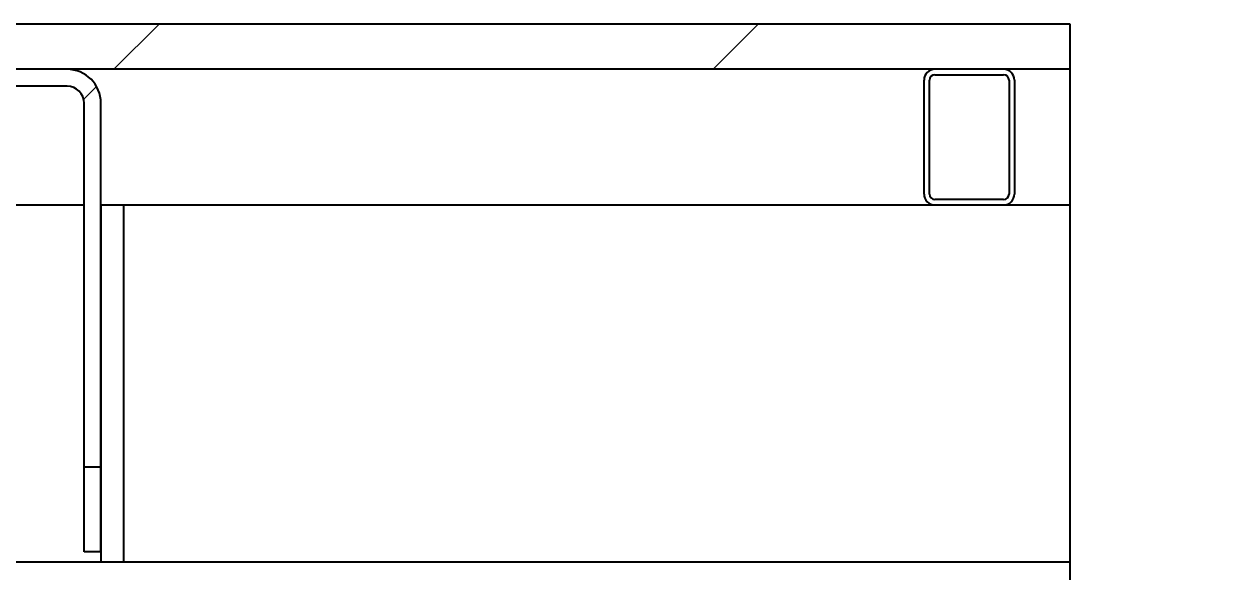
# Model space of a CAD drawing. Header units: millimetres. Extents: x 1293 to 41893, y 1011 to 26911.
# Drawn here: x 32443.7 to 32895.8, y 6470.8 to 6676 of the extents above; entities that cross this region are included whole.
import ezdxf

# ---------------------------------------------------------------- set-up
doc = ezdxf.new("R2010")
doc.units = ezdxf.units.MM
doc.header["$LTSCALE"] = 50
doc.layers.add('CAPA_1', color=7, linetype='Continuous')
doc.layers.add('STRUC', color=4, linetype='Continuous')
doc.styles.add('SLDTEXTSTYLE0', font='TXT', dxfattribs={"width": 0.75})
doc.dimstyles.new('SLDDIMSTYLE0', dxfattribs={"dimtxt": 100, "dimasz": 100, "dimexe": 0, "dimexo": 0.0625, "dimgap": 25, "dimtad": 2, "dimdec": 0, "dimlfac": 1.5, "dimrnd": 1e-09, "dimzin": 12, "dimdsep": 46, "dimtxsty": 'SLDTEXTSTYLE0', "dimsah": 1, "dimcen": 0.09, "dimadec": 0, "dimazin": 3, "dimtfac": 1, "dimtdec": 0, "dimtofl": 0, "dimtmove": 0, "dimatfit": 3, "dimfxl": 1, "dimfrac": 2, "dimtolj": 1, "dimtzin": 12, "dimarcsym": 0})

# ---------------------------------------------------------------- blocks, each defined once
blk = doc.blocks.new('_D_33')
at = {"layer": 'CAPA_1', "transparency": 16777216}
for p, q in [((32398.05, 7082.32), (33347.97, 7082.32)), ((33297.97, 7082.32), (33297.97, 6676.03)), ((32899.11, 6676.03), (33347.97, 6676.03))]:
    blk.add_line(p, q, dxfattribs=at)
for points in [[(33297.97, 7082.32), (33282.59, 6982.32), (33313.36, 6982.32)], [(33297.97, 6676.03), (33313.36, 6776.03), (33282.59, 6776.03)]]:
    blk.add_solid(points, dxfattribs=at)
at = {"layer": 'CAPA_1', "transparency": 16777216, "insert": (33169.07, 6768.34), "char_height": 100, "attachment_point": 1, "rotation": 90, "style": 'SLDTEXTSTYLE0'}
blk.add_mtext('609', dxfattribs=at)

msp = doc.modelspace()

# ---------------------------------------------------------------- hatches: boundary and pattern name
at = {"layer": 'CAPA_1', "linetype": 'Continuous', "lineweight": 18}
h = msp.add_hatch(dxfattribs=at)
h.set_pattern_fill('ANSI34', color=256, scale=50, style=0)
h.paths.add_polyline_path([(32835.610707, 6659.0981266), (32835.610707, 6676.0314599), (30722.4942232, 6676.0314599), (30722.4942232, 6659.0981266)], flags=0)
h = msp.add_hatch(dxfattribs=at)
h.set_pattern_fill('ANSI32', color=256, scale=50, angle=3e-322, style=0)
edge = h.paths.add_edge_path(flags=0)
edge.add_line((32466.1442232, 6646.3981266), (32466.1442232, 6510.1686002))
edge.add_line((32466.1442232, 6510.1686002), (32472.4942232, 6510.1686002))
edge.add_line((32472.4942232, 6510.1686002), (32472.4942232, 6646.3981266))
edge.add_arc((32459.7942232, 6646.3981266), 12.7, 0, 90)
edge.add_line((32459.7942232, 6659.0981266), (32416.1442232, 6659.0981266))
edge.add_line((32416.1442232, 6659.0981266), (32416.1442232, 6652.7481266))
edge.add_line((32416.1442232, 6652.7481266), (32459.7942232, 6652.7481266))
edge.add_arc((32459.7942232, 6646.3981266), 6.35, 0, 90, ccw=False)
h = msp.add_hatch(dxfattribs=at)
h.set_pattern_fill('ANSI32', color=256, scale=50, angle=3e-322, style=0)
edge = h.paths.add_edge_path(flags=0)
edge.add_arc((32810.6968899, 6612.3621266), 4.064, 270, 360)
edge.add_line((32814.7608899, 6612.3621266), (32814.7608899, 6655.0341266))
edge.add_arc((32810.6968899, 6655.0341266), 4.064, 0, 90)
edge.add_line((32810.6968899, 6659.0981266), (32784.9582232, 6659.0981266))
edge.add_arc((32784.9582232, 6655.0341266), 4.064, 90, 180)
edge.add_line((32780.8942232, 6655.0341266), (32780.8942232, 6612.3621266))
edge.add_arc((32784.9582232, 6612.3621266), 4.064, 180, 270)
edge.add_line((32784.9582232, 6608.2981266), (32810.6968899, 6608.2981266))
edge = h.paths.add_edge_path(flags=0)
edge.add_line((32810.6968899, 6610.3301266), (32784.9582232, 6610.3301266))
edge.add_arc((32784.9582232, 6612.3621266), 2.032, 180, 270, ccw=False)
edge.add_line((32782.9262232, 6612.3621266), (32782.9262232, 6655.0341266))
edge.add_arc((32784.9582232, 6655.0341266), 2.032, 90, 180, ccw=False)
edge.add_line((32784.9582232, 6657.0661266), (32810.6968899, 6657.0661266))
edge.add_arc((32810.6968899, 6655.0341266), 2.032, 0, 90, ccw=False)
edge.add_line((32812.7288899, 6655.0341266), (32812.7288899, 6612.3621266))
edge.add_arc((32810.6968899, 6612.3621266), 2.032, 270, 360, ccw=False)

# ---------------------------------------------------------------- linework, layer by layer
at = {"color": 7, "linetype": 'Continuous', "lineweight": 25}
for p, q in [((32835.610707, 6676.0314599), (30722.4942232, 6676.0314599)), ((32835.610707, 6608.2981266), (32835.610707, 6676.0314599)), ((32835.610707, 6659.0981266), (30722.4942232, 6659.0981266)), ((32784.9582232, 6657.0661266), (32810.6968899, 6657.0661266)), ((32459.7942232, 6652.7481266), (32416.1442232, 6652.7481266)), ((32780.8942232, 6612.3621266), (32780.8942232, 6655.0341266)), ((32782.9262232, 6612.3621266), (32782.9262232, 6655.0341266)), ((32812.7288899, 6655.0341266), (32812.7288899, 6612.3621266)), ((32814.7608899, 6655.0341266), (32814.7608899, 6612.3621266)), ((32466.1442232, 6478.2981266), (32466.1442232, 6646.3981266)), ((32472.4942232, 6478.2981266), (32472.4942232, 6646.3981266)), ((32810.6968899, 6610.3301266), (32784.9582232, 6610.3301266)), ((31725.8275566, 6608.2981266), (32466.1442232, 6608.2981266)), ((32472.4942232, 6608.2981266), (32835.610707, 6608.2981266)), ((32466.1442232, 6510.1686002), (32472.4942232, 6510.1686002)), ((32472.4942232, 6478.2981266), (32466.1442232, 6478.2981266))]:
    msp.add_line(p, q, dxfattribs=at)
for centre, radius, start, end in [((32459.7942232, 6646.3981266), 12.7, 0, 90), ((32784.9582232, 6655.0341266), 4.064, 90, 180), ((32784.9582232, 6655.0341266), 2.032, 90, 180), ((32810.6968899, 6655.0341266), 4.064, 0, 90), ((32810.6968899, 6655.0341266), 2.032, 0, 90), ((32459.7942232, 6646.3981266), 6.35, 0, 90), ((32784.9582232, 6612.3621266), 4.064, 180, 270), ((32784.9582232, 6612.3621266), 2.032, 180, 270), ((32810.6968899, 6612.3621266), 4.064, 270, 0), ((32810.6968899, 6612.3621266), 2.032, 270, 0)]:
    msp.add_arc(centre, radius, start, end, dxfattribs=at)
at = {"layer": 'STRUC', "linetype": 'Continuous', "lineweight": 25}
for p, q in [((32472.5608899, 6474.5087932), (32472.5608899, 6608.2981266)), ((32481.0275566, 6474.5087932), (32481.0275566, 6608.2981266)), ((32835.610707, 6467.0581266), (32835.610707, 6608.2981266)), ((29523.8275566, 6474.5087932), (32835.610707, 6474.5087932))]:
    msp.add_line(p, q, dxfattribs=at)

# ---------------------------------------------------------------- dimensions: what is measured, and where the dimension line sits
at = {"layer": 'CAPA_1'}
dim = msp.add_linear_dim(base=(33297.9717979, 6676.0314599), p1=(32334.5488858, 7082.3240911), p2=(32835.610707, 6676.0314599), angle=90, dimstyle='SLDDIMSTYLE0', dxfattribs=at)
dim.commit()
dim.dimension.update_dxf_attribs({"geometry": '_D_33', "text_midpoint": (33297.9717979, 6879.1777755), "dimtype": 160})

doc.saveas('drawing.dxf')
